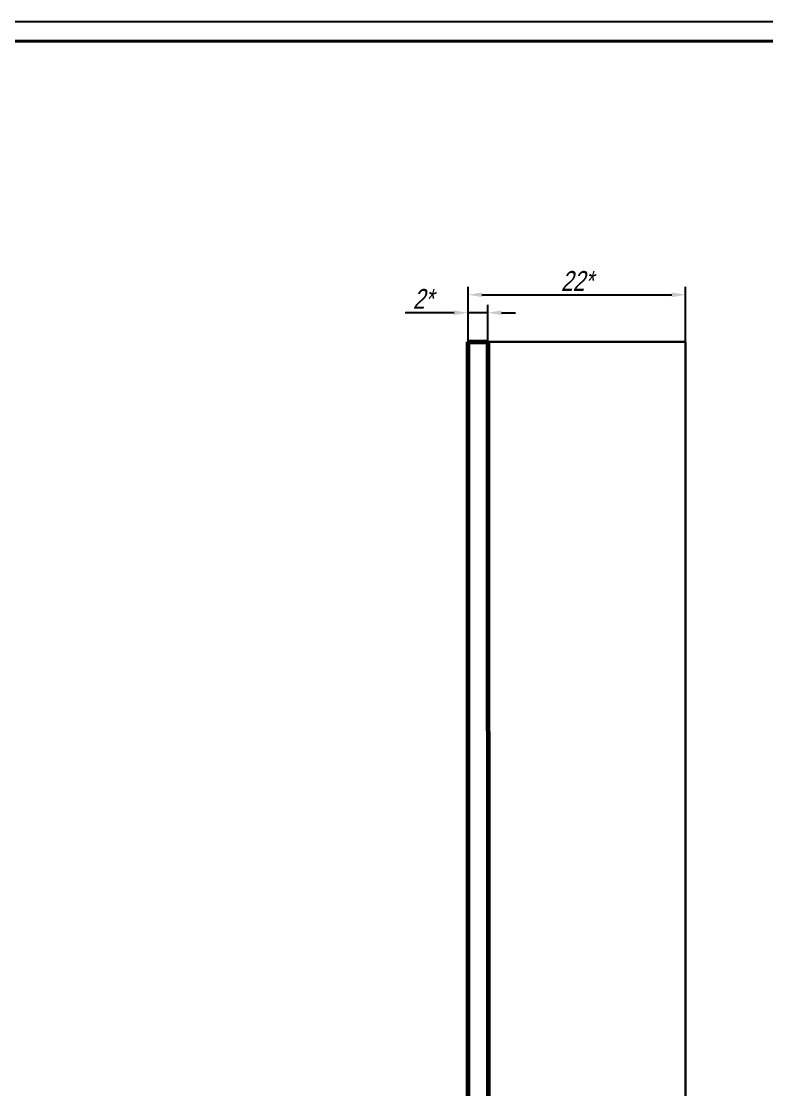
# Model space of a CAD drawing. Header units: millimetres. Extents: x 0 to 8800, y -367 to 2333.
# Drawn here: x 7389 to 7577.4, y 2062.6 to 2332.6 of the extents above; entities that cross this region are included whole.
import ezdxf

# ---------------------------------------------------------------- set-up
doc = ezdxf.new("R2010")
doc.units = ezdxf.units.MM
doc.header["$LTSCALE"] = 0.5
doc.layers.get('0').update_dxf_attribs({"lineweight": 60})
doc.layers.get('Defpoints').update_dxf_attribs({"color": 5})
doc.layers.add('3-размеры', color=6, linetype='Continuous')
doc.layers.add('KONTUR', color=7, linetype='Continuous')
doc.layers.add('Основная', color=7, linetype='Continuous', lineweight=40)
doc.styles.add('ESKD', font='standarteskd.shx', dxfattribs={"width": 0.8, "oblique": 15})
doc.styles.get("Standard").update_dxf_attribs({"font": 'isocpeui.ttf', "width": 0.9})
doc.dimstyles.new('ISO-25', dxfattribs={"dimtxt": 3.5, "dimasz": 3.5, "dimexe": 2, "dimexo": 0, "dimgap": 1, "dimtad": 1, "dimtoh": 1, "dimdec": 0, "dimtxsty": 'Standard', "dimcen": 2.5, "dimadec": 0, "dimazin": 0, "dimtfac": 1, "dimtdec": 0, "dimtmove": 0, "dimatfit": 3, "dimldrblk": 'DOTSMALL', "dimfxl": 1, "dimarcsym": 0})

# ---------------------------------------------------------------- blocks, each defined once
blk = doc.blocks.new('*D160')
at = {"layer": '3-размеры', "color": 0, "lineweight": -2, "transparency": 16777216}
for p, q in [((7501.89, 2238.15), (7501.89, 2260.94)), ((7506.89, 2238.15), (7506.89, 2260.94)), ((7498.39, 2258.94), (7486.03, 2258.94)), ((7506.89, 2258.94), (7501.89, 2258.94)), ((7510.39, 2258.94), (7513.89, 2258.94))]:
    blk.add_line(p, q, dxfattribs=at)
at = {"layer": '3-размеры', "color": 0, "transparency": 16777216}
for points in [[(7498.39, 2259.53), (7498.39, 2258.36), (7501.89, 2258.94)], [(7510.39, 2259.53), (7510.39, 2258.36), (7506.89, 2258.94)]]:
    blk.add_solid(points, dxfattribs=at)
at = {"layer": 'Defpoints', "color": 0, "transparency": 16777216}
for p in [(7501.89, 2258.94), (7501.89, 2238.15), (7506.89, 2238.15)]:
    blk.add_point(p, dxfattribs=at)
at = {"layer": '3-размеры', "color": 0, "lineweight": 30, "transparency": 16777216, "insert": (7490.46, 2262.44), "char_height": 5, "attachment_point": 5, "style": 'ESKD'}
blk.add_mtext('2*', dxfattribs=at)
blk = doc.blocks.new('_DotSmall')
at = {"color": 0, "linetype": 'ByBlock', "const_width": 0.5}
blk.add_lwpolyline([(-0.0625, 0, 1), (0.0625, 0, 1)], format="xyb", close=True, dxfattribs=at)
blk = doc.blocks.new('*D162')
at = {"layer": '3-размеры', "color": 0, "lineweight": -2, "transparency": 16777216}
for p, q in [((7501.89, 2251.59), (7501.89, 2265.48)), ((7556.89, 2251.62), (7556.89, 2265.48)), ((7505.39, 2263.48), (7553.39, 2263.48))]:
    blk.add_line(p, q, dxfattribs=at)
at = {"layer": '3-размеры', "color": 0, "transparency": 16777216}
for points in [[(7505.39, 2264.07), (7505.39, 2262.9), (7501.89, 2263.48)], [(7553.39, 2264.07), (7553.39, 2262.9), (7556.89, 2263.48)]]:
    blk.add_solid(points, dxfattribs=at)
at = {"layer": 'Defpoints', "color": 0, "transparency": 16777216}
for p in [(7556.89, 2263.48), (7501.89, 2251.59), (7556.89, 2251.62)]:
    blk.add_point(p, dxfattribs=at)
at = {"layer": '3-размеры', "color": 0, "lineweight": 30, "transparency": 16777216, "insert": (7529.39, 2266.98), "char_height": 5, "width": 4.1667, "attachment_point": 5, "style": 'ESKD'}
blk.add_mtext('22*', dxfattribs=at)

msp = doc.modelspace()

# ---------------------------------------------------------------- linework, layer by layer
at = {"lineweight": 30}
for p, q in [((7501.89, 2238.15), (7501.89, 2251.59)), ((7501.89, 2251.59), (7506.89, 2251.59)), ((7556.89, 2251.62), (7506.89, 2251.59)), ((7506.89, 2251.59), (7506.89, 2238.15)), ((7556.89, 1864.12), (7556.89, 2251.62)), ((7501.89, 2214.79), (7501.89, 2238.15)), ((7506.89, 2214.79), (7506.89, 2238.15)), ((7501.89, 2214.79), (7501.89, 1902.57)), ((7506.89, 1902.57), (7506.89, 2214.79))]:
    msp.add_line(p, q, dxfattribs=at)
at = {"color": 0}
for p, q in [((7501.89, 1864.12), (7501.89, 2251.59)), ((7501.89, 2251.59), (7506.89, 2251.59)), ((7506.89, 2251.59), (7507.14, 1864.37))]:
    msp.add_line(p, q, dxfattribs=at)
at = {"const_width": 0.5}
msp.add_lwpolyline([(7502.14, 2251.84), (7507.14, 2251.84)], dxfattribs=at)
at = {"layer": 'KONTUR'}
msp.add_line((7093.92, 2332.58), (7934.92, 2332.58), dxfattribs=at)
at = {"layer": 'Основная'}
msp.add_line((7929.92, 2327.58), (7113.92, 2327.58), dxfattribs=at)

# ---------------------------------------------------------------- dimensions: what is measured, and where the dimension line sits
at = {"layer": '3-размеры', "lineweight": 30}
for base, p1, p2, text, picture, middle in [((7556.89, 2263.48), (7501.89, 2251.59), (7556.89, 2251.62), '22*', '*D162', (7529.39, 2266.98)), ((7501.89, 2258.94), (7506.89, 2238.15), (7501.89, 2238.15), '2*', '*D160', (7490.46, 2262.44))]:
    dim = msp.add_linear_dim(base=base, p1=p1, p2=p2, text=text, dimstyle='ISO-25', override={"dimtxt": 5, "dimtxsty": 'ESKD'}, dxfattribs=at)
    dim.commit()
    dim.dimension.update_dxf_attribs({"geometry": picture, "text_midpoint": middle})

doc.saveas('drawing.dxf')
